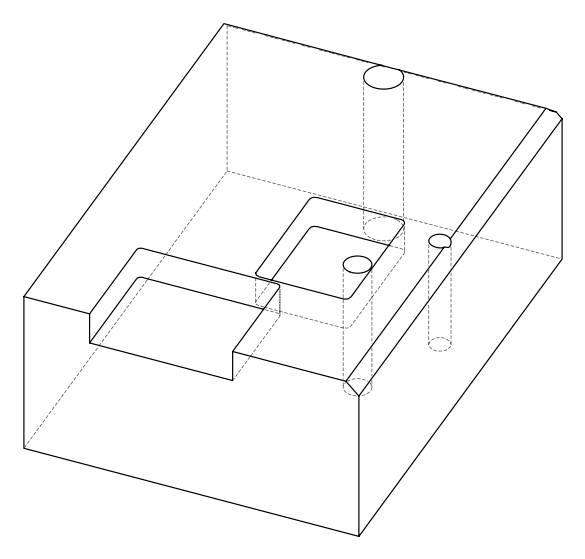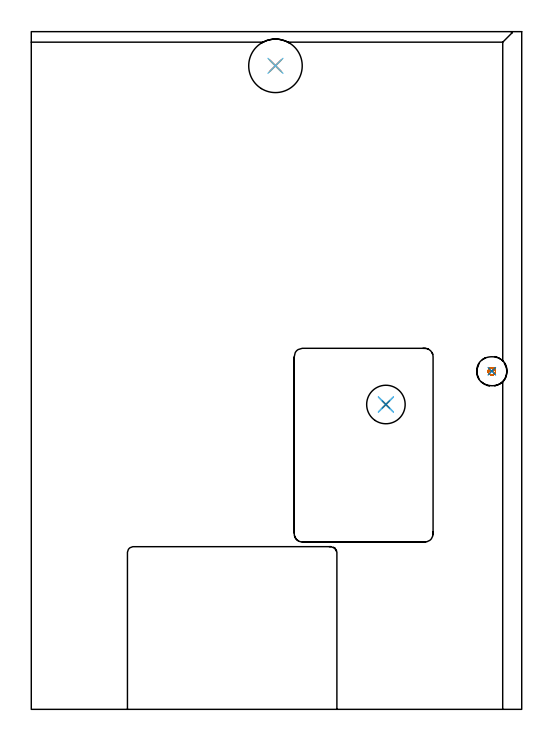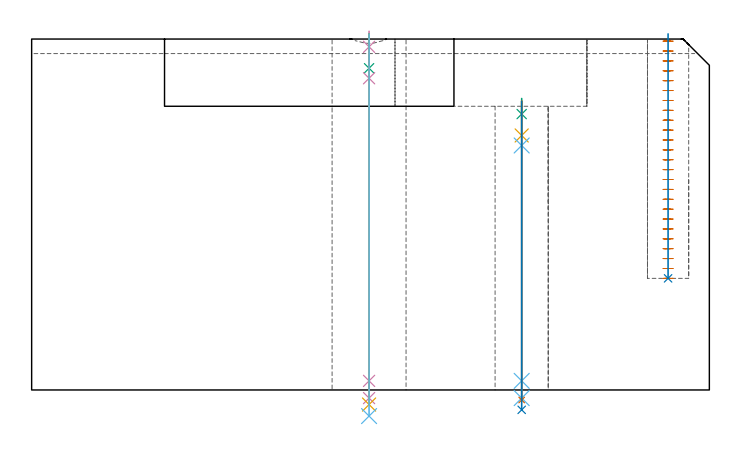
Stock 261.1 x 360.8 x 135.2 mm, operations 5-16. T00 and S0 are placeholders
(PLAN: 16 operations, 13 tool changes, 185 min)
(1 AREA_MILL | FG_CHAMFER_SURFACE | UGT0205_001 | 11.81 min | 18414 mm3)
(2 AREA_MILL_1 | FG_CHAMFER_SURFACE_1 | UGT0205_001 | 4.27 min | 3965 mm3)
(3 MILL_RECTANGULAR_POCKET | POCKET_RECTANGULAR_STRAIGHT | NXT0201_009 | Follow Part, ap 2, ae 75% | 33.35 min | 196968 mm3)
(4 MILL_SLOT | SLOT_PARTIAL_RECTANGULAR | NXT0201_008 | Follow Part, ap 1.5, ae 75% | 129.84 min | 249981 mm3)
(5 MILL_BLIND_HOLE_FROM_SOLID_MATERIAL | STEP1POCKET | NXT0201_011 | Spiral | 1.91 min | 18273 mm3)
(6 BORE_BLIND_HOLE | STEP1POCKET | UGT0332_074 | 0.38 min | 0 mm3)
(7 SPOT_DRILL | STEP1HOLE | NXT0321_9005460120000 | 0.05 min | 166 mm3)
(8 SPOT_DRILL_1 | STEP1HOLE_1 | NXT0321_9005460120000 | 0.05 min | 168 mm3)
(9 DRILL_BLIND_HOLE_INTO_CENTER | STEP1HOLE | NXT0301_046 | 0.06 min | 362 mm3)
(10 GUN_DRILL_THROUGH_HOLE | STEP1HOLE | UGT0307_003 | 0.53 min | 3808 mm3)
(11 DRILL_TO_ENLARGE_THROUGH_HOLE | STEP1HOLE | NXT0301_101 | 0.47 min | 10144 mm3)
(12 DRILL_TO_ENLARGE_THROUGH_HOLE_1 | STEP1HOLE | UGT0301_050 | 0.48 min | 21550 mm3)
(13 DRILL_BLIND_HOLE_INTO_CENTER_1 | STEP1HOLE_1 | NXT0301_046 | 0.05 min | 349 mm3)
(14 GUN_DRILL_THROUGH_HOLE_1 | STEP1HOLE_1 | UGT0307_003 | 0.62 min | 4794 mm3)
(15 SPADE_DRILL_TO_ENLARGE_THROUGH_HOLE | STEP1HOLE_1 | UGT0306_009 | 0.57 min | 30984 mm3)
(16 DRILL_TO_ENLARGE_THROUGH_HOLE_2 | STEP1HOLE_1 | UGT0301_392 | 0.59 min | 49901 mm3)
(TOOL UGT0205_001 | Chamfer Mill 20 x 3 x 45 deg. | D20 FL50 Z2)
(TOOL NXT0201_009 | ENDMILL 8mm [2P460-0800-NA 1630] | D8 FL26 Z6)
(TOOL NXT0201_008 | ENDMILL 6mm [2P460-0600-NA 1630] | D6 FL26 Z6)
(TOOL NXT0201_011 | ENDMILL 12mm [2P460-1200-NA 1630] | D12 FL38 Z6)
(TOOL UGT0332_074 | 15.8 mm Rough Boring Bar | D15.8)
(TOOL NXT0321_9005460120000 | NC Spot Drill, 142deg, 12mm, Carbide, Uncoated | D12 PA142 FL30 Z2)
(TOOL NXT0301_046 | Carbide Drill 7.5mm [860.1-0750-038A1-MM 2214] | D7.5 PA140 FL53 Z2)
(TOOL UGT0307_003 | Gun Drill 7 mm | D7 PA130 FL24 Z1)
(TOOL NXT0301_101 | Carbide Drill 13mm [860.1-1300-104A1-MM 2214] | D13 PA140 FL123 Z2)
(TOOL UGT0301_050 | Twist Drill 20.5 mm | D20.5 PA118 FL145 Z2)
(TOOL UGT0306_009 | Spade Drill 18.5mm | D18.5 PA132 FL10 Z2)
(TOOL UGT0301_392 | Twist Drill 28.5 mm | D28.5 PA118 FL165 Z2)
(OP 5 MILL_BLIND_HOLE_FROM_SOLID_MATERIAL)
G17 G21 G94 G90
T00 M6
G54
G17 G0 G90 X245.2 Y180. S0 M3
G43 Z145.2 H1
Z134.392
G94 G3 X245.941 Y181.209 R0.832 F250.
X244.315 Y181.737 R1.209
X243.463 Y179.115 R1.95
X244.315 Y181.737 R-1.95
X243.889 Y180.426 R0.975
X245.2 Y180. R0.975
G0 Z130.584
G3 X245.941 Y181.209 R0.832
X244.315 Y181.737 R1.209
X243.463 Y179.115 R1.95
X244.315 Y181.737 R-1.95
X243.889 Y180.426 R0.975
X245.2 Y180. R0.975
G0 Z126.776
G3 X245.941 Y181.209 R0.832
X244.315 Y181.737 R1.209
X243.463 Y179.115 R1.95
X244.315 Y181.737 R-1.95
X243.889 Y180.426 R0.975
X245.2 Y180. R0.975
G0 Z122.968
G3 X245.941 Y181.209 R0.832
X244.315 Y181.737 R1.209
X243.463 Y179.115 R1.95
X244.315 Y181.737 R-1.95
X243.889 Y180.426 R0.975
X245.2 Y180. R0.975
G0 Z119.16
G3 X245.941 Y181.209 R0.832
X244.315 Y181.737 R1.209
X243.463 Y179.115 R1.95
X244.315 Y181.737 R-1.95
X243.889 Y180.426 R0.975
X245.2 Y180. R0.975
G0 Z115.352
G3 X245.941 Y181.209 R0.832
X244.315 Y181.737 R1.209
X243.463 Y179.115 R1.95
X244.315 Y181.737 R-1.95
X243.889 Y180.426 R0.975
X245.2 Y180. R0.975
G0 Z111.544
G3 X245.941 Y181.209 R0.832
X244.315 Y181.737 R1.209
X243.463 Y179.115 R1.95
X244.315 Y181.737 R-1.95
X243.889 Y180.426 R0.975
X245.2 Y180. R0.975
G0 Z107.736
G3 X245.941 Y181.209 R0.832
X244.315 Y181.737 R1.209
X243.463 Y179.115 R1.95
X244.315 Y181.737 R-1.95
X243.889 Y180.426 R0.975
X245.2 Y180. R0.975
G0 Z103.928
G3 X245.941 Y181.209 R0.832
X244.315 Y181.737 R1.209
X243.463 Y179.115 R1.95
X244.315 Y181.737 R-1.95
X243.889 Y180.426 R0.975
X245.2 Y180. R0.975
G0 Z100.12
G3 X245.941 Y181.209 R0.832
X244.315 Y181.737 R1.209
X243.463 Y179.115 R1.95
X244.315 Y181.737 R-1.95
X243.889 Y180.426 R0.975
X245.2 Y180. R0.975
G0 Z96.312
G3 X245.941 Y181.209 R0.832
X244.315 Y181.737 R1.209
X243.463 Y179.115 R1.95
X244.315 Y181.737 R-1.95
X243.889 Y180.426 R0.975
X245.2 Y180. R0.975
G0 Z92.504
G3 X245.941 Y181.209 R0.832
X244.315 Y181.737 R1.209
X243.463 Y179.115 R1.95
X244.315 Y181.737 R-1.95
X243.889 Y180.426 R0.975
X245.2 Y180. R0.975
G0 Z88.696
G3 X245.941 Y181.209 R0.832
X244.315 Y181.737 R1.209
X243.463 Y179.115 R1.95
X244.315 Y181.737 R-1.95
X243.889 Y180.426 R0.975
X245.2 Y180. R0.975
G0 Z84.888
G3 X245.941 Y181.209 R0.832
X244.315 Y181.737 R1.209
X243.463 Y179.115 R1.95
X244.315 Y181.737 R-1.95
X243.889 Y180.426 R0.975
X245.2 Y180. R0.975
G0 Z81.08
G3 X245.941 Y181.209 R0.832
X244.315 Y181.737 R1.209
X243.463 Y179.115 R1.95
X244.315 Y181.737 R-1.95
X243.889 Y180.426 R0.975
X245.2 Y180. R0.975
G0 Z77.272
G3 X245.941 Y181.209 R0.832
X244.315 Y181.737 R1.209
X243.463 Y179.115 R1.95
X244.315 Y181.737 R-1.95
X243.889 Y180.426 R0.975
X245.2 Y180. R0.975
G0 Z73.464
G3 X245.941 Y181.209 R0.832
X244.315 Y181.737 R1.209
X243.463 Y179.115 R1.95
X244.315 Y181.737 R-1.95
X243.889 Y180.426 R0.975
X245.2 Y180. R0.975
G0 Z69.656
G3 X245.941 Y181.209 R0.832
X244.315 Y181.737 R1.209
X243.463 Y179.115 R1.95
X244.315 Y181.737 R-1.95
X243.889 Y180.426 R0.975
X245.2 Y180. R0.975
G0 Z65.848
G3 X245.941 Y181.209 R0.832
X244.315 Y181.737 R1.209
X243.463 Y179.115 R1.95
X244.315 Y181.737 R-1.95
X243.889 Y180.426 R0.975
X245.2 Y180. R0.975
G0 Z62.04
G3 X245.941 Y181.209 R0.832
X244.315 Y181.737 R1.209
X243.463 Y179.115 R1.95
X244.315 Y181.737 R-1.95
X243.889 Y180.426 R0.975
X245.2 Y180. R0.975
G0 Z58.232
G3 X245.941 Y181.209 R0.832
X244.315 Y181.737 R1.209
X243.463 Y179.115 R1.95
X244.315 Y181.737 R-1.95
X243.889 Y180.426 R0.975
X245.2 Y180. R0.975
G0 Z54.424
G3 X245.941 Y181.209 R0.832
X244.315 Y181.737 R1.209
X243.463 Y179.115 R1.95
X244.315 Y181.737 R-1.95
X243.889 Y180.426 R0.975
X245.2 Y180. R0.975
G0 Z50.616
G3 X245.941 Y181.209 R0.832
X244.315 Y181.737 R1.209
X243.463 Y179.115 R1.95
X244.315 Y181.737 R-1.95
X243.889 Y180.426 R0.975
X245.2 Y180. R0.975
G0 Z46.808
G3 X245.941 Y181.209 R0.832
X244.315 Y181.737 R1.209
X243.463 Y179.115 R1.95
X244.315 Y181.737 R-1.95
X243.889 Y180.426 R0.975
X245.2 Y180. R0.975
G0 Z43.
G3 X245.941 Y181.209 R0.832
X244.315 Y181.737 R1.209
X243.463 Y179.115 R1.95
X244.315 Y181.737 R-1.95
X243.889 Y180.426 R0.975
X245.2 Y180. R0.975
G0 Z145.2
M5
M2
(OP 6 BORE_BLIND_HOLE)
G17 G21 G94 G90
T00 M6
G54
G17 G0 G90 X245.2 Y180. S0 M3
G43 Z145.2 H0
G94 G85 G98 Z43. F250. R137.2
G80
M5
M2
(OP 7 SPOT_DRILL)
G17 G21 G94 G90
T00 M6
G54
G17 G0 G90 X188.8 Y162.3 S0 M3
G43 Z145.2 H0
G94 G81 G98 Z106.3 F250. R112.3
G80
M5
M2
(OP 8 SPOT_DRILL_1)
G17 G21 G94 G90
T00 M6
G54
G17 G0 G90 X130. Y342.6 S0 M3
G43 Z145.2 H0
G94 G81 G98 Z132.2 F250. R138.2
G80
M5
M2
(OP 9 DRILL_BLIND_HOLE_INTO_CENTER)
G17 G21 G94 G90
T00 M6
G54
G17 G0 G90 X188.8 Y162.3 S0 M3
G43 Z145.2 H1
G94 G81 G98 Z98.05 F250. R111.3
G80
M5
M2
(OP 10 GUN_DRILL_THROUGH_HOLE)
G17 G21 G94 G90
T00 M6
G54
G17 G0 G90 X188.8 Y162.3 M8
G43 Z145.2 H0
Z107.62
S716 M3
G94 G1 Z94.192 F125. M26
G4 X.084
Z3.5 F250.
G4 X.084
Z-3.132 F125.
G4 X.084
M5
M9
G0 Z107.62
Z145.2
M2
(OP 11 DRILL_TO_ENLARGE_THROUGH_HOLE)
G17 G21 G94 G90
T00 M6
G54
G17 G0 G90 X188.8 Y162.3 S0 M3
G43 Z145.2 H1
G94 G73 G98 Z-3.866 F250. Q12.574 R111.3
G80
M5
M2
(OP 12 DRILL_TO_ENLARGE_THROUGH_HOLE_1)
G17 G21 G94 G90
T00 M6
G54
G17 G0 G90 X188.8 Y162.3 S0 M3
G43 Z145.2 H0
G94 G73 G98 Z-7.659 F250. Q19.493 R111.3
G80
M5
M2
(OP 13 DRILL_BLIND_HOLE_INTO_CENTER_1)
G17 G21 G94 G90
T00 M6
G54
G17 G0 G90 X130. Y342.6 S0 M3
G43 Z145.2 H1
G94 G81 G98 Z123.95 F250. R137.2
G80
M5
M2
(OP 14 GUN_DRILL_THROUGH_HOLE_1)
G17 G21 G94 G90
T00 M6
G54
G17 G0 G90 X130. Y342.6 M8
G43 Z145.2 H0
Z132.064
S716 M3
G94 G1 Z120.092 F125. M26
G4 X.084
Z3.5 F250.
G4 X.084
Z-3.132 F125.
G4 X.084
M5
M9
G0 Z132.064
Z145.2
M2
(OP 15 SPADE_DRILL_TO_ENLARGE_THROUGH_HOLE)
G17 G21 G94 G90
T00 M6
G54
G17 G0 G90 X130. Y342.6 S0 M3
G43 Z145.2 H0
G94 G73 G98 Z-5.618 F250. Q17.602 R137.2
G80
M5
M2
(OP 16 DRILL_TO_ENLARGE_THROUGH_HOLE_2)
G17 G21 G94 G90
T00 M6
G54
G17 G0 G90 X130. Y342.6 S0 M3
G43 Z145.2 H0
G94 G73 G98 Z-10.062 F250. Q24.21 R137.2
G80
M5
M2
